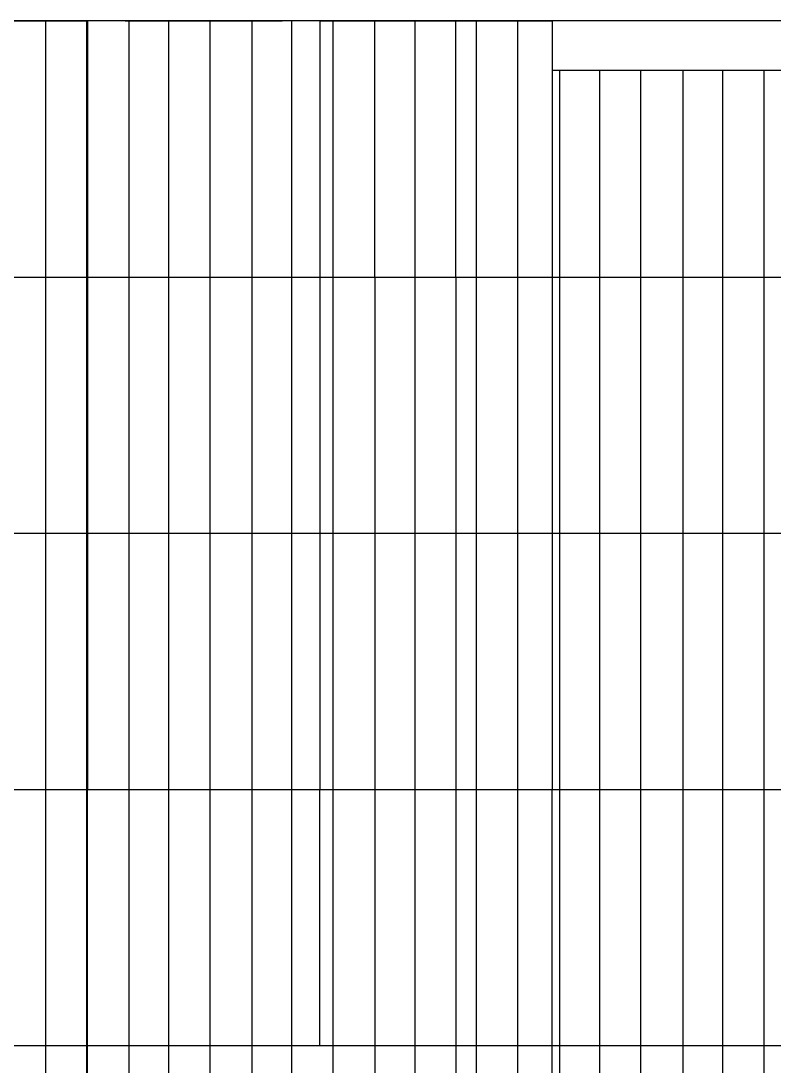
# Model space of a CAD drawing. Extents: x 0 to 304, y 106 to 158.
# Drawn here: x 208.62 to 227.59, y 131.28 to 157.6 of the extents above; entities that cross this region are included whole.
import ezdxf

# ---------------------------------------------------------------- set-up
doc = ezdxf.new("R2010")
doc.units = 0

msp = doc.modelspace()

# ---------------------------------------------------------------- linework, layer by layer
at = {"layer": 'main_merged'}
for p, q in [((211.25, 157.6, 4.8), (215.2, 157.6, 4.8)), ((211.25, 157.6, 9.6), (215.2, 157.6, 9.6)), ((211.25, 157.6, 14.4), (215.2, 157.6, 14.4)), ((205.35, 151.15, 4.8), (209.4, 151.15, 4.8)), ((205.35, 151.15, 9.6), (209.4, 151.15, 9.6)), ((205.35, 151.15, 14.4), (209.4, 151.15, 14.4)), ((217.05, 151.15, 4.8), (221.1, 151.15, 4.8)), ((217.05, 151.15, 9.6), (221.1, 151.15, 9.6)), ((217.05, 151.15, 14.4), (221.1, 151.15, 14.4)), ((205.35, 144.7, 4.8), (209.4, 144.7, 4.8)), ((205.35, 144.7, 9.6), (209.4, 144.7, 9.6)), ((205.35, 144.7, 14.4), (209.4, 144.7, 14.4)), ((217.05, 144.7, 4.8), (221.1, 144.7, 4.8)), ((217.05, 144.7, 9.6), (221.1, 144.7, 9.6)), ((217.05, 144.7, 14.4), (221.1, 144.7, 14.4)), ((205.35, 138.25, 4.8), (209.4, 138.25, 4.8)), ((205.35, 138.25, 9.6), (209.4, 138.25, 9.6)), ((205.35, 138.25, 14.4), (209.4, 138.25, 14.4)), ((217.05, 138.25, 4.8), (221.1, 138.25, 4.8)), ((217.05, 138.25, 9.6), (221.1, 138.25, 9.6)), ((217.05, 138.25, 14.4), (221.1, 138.25, 14.4)), ((205.35, 131.8, 4.8), (209.4, 131.8, 4.8)), ((205.35, 131.8, 9.6), (209.4, 131.8, 9.6)), ((205.35, 131.8, 14.4), (209.4, 131.8, 14.4)), ((217.05, 131.8, 4.8), (221.1, 131.8, 4.8)), ((217.05, 131.8, 9.6), (221.1, 131.8, 9.6)), ((217.05, 131.8, 14.4), (221.1, 131.8, 14.4))]:
    msp.add_line(p, q, dxfattribs=at)
at = {"layer": 'main_splited'}
for p, q in [((204.45, 157.6, 4.8), (210.3, 157.6, 4.8)), ((204.45, 157.6, 9.6), (210.3, 157.6, 9.6)), ((204.45, 157.6, 14.4), (210.3, 157.6, 14.4)), ((211.25, 157.6, 4.8), (210.3, 157.6, 4.8)), ((211.25, 157.6, 9.6), (210.3, 157.6, 9.6)), ((211.25, 157.6, 14.4), (210.3, 157.6, 14.4)), ((216.15, 157.6, 4.8), (215.2, 157.6, 4.8)), ((216.15, 157.6, 9.6), (215.2, 157.6, 9.6)), ((216.15, 157.6, 14.4), (215.2, 157.6, 14.4)), ((216.15, 157.6, 4.8), (222, 157.6, 4.8)), ((222, 157.6, 9.6), (216.15, 157.6, 9.6)), ((216.15, 157.6, 14.4), (222, 157.6, 14.4)), ((222, 156.359, 4.8), (227.85, 156.359, 4.8)), ((222, 156.359, 9.6), (227.85, 156.359, 9.6)), ((222, 156.359, 14.4), (227.85, 156.359, 14.4)), ((209.4, 151.15, 4.8), (210.3, 151.15, 4.8)), ((209.4, 151.15, 9.6), (210.3, 151.15, 9.6)), ((209.4, 151.15, 14.4), (210.3, 151.15, 14.4)), ((210.3, 151.15, 4.8), (216.15, 151.15, 4.8)), ((210.3, 151.15, 9.6), (216.15, 151.15, 9.6)), ((210.3, 151.15, 14.4), (216.15, 151.15, 14.4)), ((216.15, 151.15, 4.8), (217.05, 151.15, 4.8)), ((216.15, 151.15, 9.6), (217.05, 151.15, 9.6)), ((216.15, 151.15, 14.4), (217.05, 151.15, 14.4)), ((221.1, 151.15, 4.8), (222, 151.15, 4.8)), ((221.1, 151.15, 9.6), (222, 151.15, 9.6)), ((221.1, 151.15, 14.4), (222, 151.15, 14.4)), ((222, 151.15, 4.8), (227.85, 151.15, 4.8)), ((222, 151.15, 9.6), (227.85, 151.15, 9.6)), ((222, 151.15, 14.4), (227.85, 151.15, 14.4)), ((209.4, 144.7, 4.8), (210.3, 144.7, 4.8)), ((209.4, 144.7, 9.6), (210.3, 144.7, 9.6)), ((209.4, 144.7, 14.4), (210.3, 144.7, 14.4)), ((210.3, 144.7, 4.8), (216.15, 144.7, 4.8)), ((210.3, 144.7, 9.6), (216.15, 144.7, 9.6)), ((210.3, 144.7, 14.4), (216.15, 144.7, 14.4)), ((216.15, 144.7, 4.8), (217.05, 144.7, 4.8)), ((216.15, 144.7, 9.6), (217.05, 144.7, 9.6)), ((216.15, 144.7, 14.4), (217.05, 144.7, 14.4)), ((221.1, 144.7, 4.8), (222, 144.7, 4.8)), ((221.1, 144.7, 9.6), (222, 144.7, 9.6)), ((221.1, 144.7, 14.4), (222, 144.7, 14.4)), ((222, 144.7, 4.8), (227.85, 144.7, 4.8)), ((222, 144.7, 9.6), (227.85, 144.7, 9.6)), ((222, 144.7, 14.4), (227.85, 144.7, 14.4)), ((209.4, 138.25, 4.8), (210.3, 138.25, 4.8)), ((209.4, 138.25, 9.6), (210.3, 138.25, 9.6)), ((209.4, 138.25, 14.4), (210.3, 138.25, 14.4)), ((210.3, 138.25, 4.8), (216.15, 138.25, 4.8)), ((210.3, 138.25, 9.6), (216.15, 138.25, 9.6)), ((210.3, 138.25, 14.4), (216.15, 138.25, 14.4)), ((216.15, 138.25, 4.8), (217.05, 138.25, 4.8)), ((216.15, 138.25, 9.6), (217.05, 138.25, 9.6)), ((216.15, 138.25, 14.4), (217.05, 138.25, 14.4)), ((221.1, 138.25, 4.8), (222, 138.25, 4.8)), ((221.1, 138.25, 9.6), (222, 138.25, 9.6)), ((221.1, 138.25, 14.4), (222, 138.25, 14.4)), ((222, 138.25, 4.8), (227.85, 138.25, 4.8)), ((222, 138.25, 9.6), (227.85, 138.25, 9.6)), ((222, 138.25, 14.4), (227.85, 138.25, 14.4)), ((209.4, 131.8, 4.8), (210.3, 131.8, 4.8)), ((209.4, 131.8, 9.6), (210.3, 131.8, 9.6)), ((209.4, 131.8, 14.4), (210.3, 131.8, 14.4)), ((210.3, 131.8, 4.8), (216.15, 131.8, 4.8)), ((210.3, 131.8, 9.6), (216.15, 131.8, 9.6)), ((210.3, 131.8, 14.4), (216.15, 131.8, 14.4)), ((216.15, 131.8, 4.8), (217.05, 131.8, 4.8)), ((216.15, 131.8, 9.6), (217.05, 131.8, 9.6)), ((216.15, 131.8, 14.4), (217.05, 131.8, 14.4)), ((221.1, 131.8, 4.8), (222, 131.8, 4.8)), ((221.1, 131.8, 9.6), (222, 131.8, 9.6)), ((221.1, 131.8, 14.4), (222, 131.8, 14.4)), ((222, 131.8, 4.8), (227.85, 131.8, 4.8)), ((222, 131.8, 9.6), (227.85, 131.8, 9.6)), ((222, 131.8, 14.4), (227.85, 131.8, 14.4))]:
    msp.add_line(p, q, dxfattribs=at)
at = {"layer": 'RRO 200x300x6'}
for p, q in [((210.3, 157.6), (210.3, 157.6, 4.8)), ((210.3, 157.6, 4.8), (210.3, 157.6, 9.6)), ((210.3, 157.6, 9.6), (210.3, 157.6, 14.4)), ((216.15, 157.6), (216.15, 157.6, 4.8)), ((216.15, 157.6, 4.8), (216.15, 157.6, 9.6)), ((216.15, 157.6, 9.6), (216.15, 157.6, 14.4)), ((222, 157.6), (222, 157.6, 4.8)), ((222, 157.6, 4.8), (222, 157.6, 9.6)), ((222, 157.6, 9.6), (222, 157.6, 14.4)), ((222, 156.359), (222, 156.359, 4.8)), ((222, 156.359, 4.8), (222, 156.359, 9.6)), ((222, 156.359, 9.6), (222, 156.359, 14.4)), ((210.3, 151.15), (210.3, 151.15, 4.8)), ((210.3, 151.15, 4.8), (210.3, 151.15, 9.6)), ((210.3, 151.15, 9.6), (210.3, 151.15, 14.4)), ((216.15, 151.15), (216.15, 151.15, 4.8)), ((216.15, 151.15, 4.8), (216.15, 151.15, 9.6)), ((216.15, 151.15, 9.6), (216.15, 151.15, 14.4)), ((222, 151.15), (222, 151.15, 4.8)), ((222, 151.15, 4.8), (222, 151.15, 9.6)), ((222, 151.15, 9.6), (222, 151.15, 14.4)), ((210.3, 144.7), (210.3, 144.7, 4.8)), ((210.3, 144.7, 4.8), (210.3, 144.7, 9.6)), ((210.3, 144.7, 9.6), (210.3, 144.7, 14.4)), ((216.15, 144.7), (216.15, 144.7, 4.8)), ((216.15, 144.7, 4.8), (216.15, 144.7, 9.6)), ((216.15, 144.7, 9.6), (216.15, 144.7, 14.4)), ((222, 144.7), (222, 144.7, 4.8)), ((222, 144.7, 4.8), (222, 144.7, 9.6)), ((222, 144.7, 9.6), (222, 144.7, 14.4)), ((210.3, 138.25), (210.3, 138.25, 4.8)), ((210.3, 138.25, 4.8), (210.3, 138.25, 9.6)), ((210.3, 138.25, 9.6), (210.3, 138.25, 14.4)), ((216.15, 138.25), (216.15, 138.25, 4.8)), ((216.15, 138.25, 4.8), (216.15, 138.25, 9.6)), ((216.15, 138.25, 9.6), (216.15, 138.25, 14.4)), ((222, 138.25), (222, 138.25, 4.8)), ((222, 138.25, 4.8), (222, 138.25, 9.6)), ((222, 138.25, 9.6), (222, 138.25, 14.4)), ((210.3, 131.8), (210.3, 131.8, 4.8)), ((210.3, 131.8, 4.8), (210.3, 131.8, 9.6)), ((210.3, 131.8, 9.6), (210.3, 131.8, 14.4)), ((216.15, 131.8), (216.15, 131.8, 4.8)), ((216.15, 131.8, 4.8), (216.15, 131.8, 9.6)), ((216.15, 131.8, 9.6), (216.15, 131.8, 14.4)), ((222, 131.8), (222, 131.8, 4.8)), ((222, 131.8, 4.8), (222, 131.8, 9.6)), ((222, 131.8, 9.6), (222, 131.8, 14.4))]:
    msp.add_line(p, q, dxfattribs=at)
at = {"layer": 'secondary'}
for p, q in [((209.24, 157.6, 4.8), (209.24, 151.15, 4.8)), ((209.24, 157.6, 9.6), (209.24, 151.15, 9.6)), ((209.24, 157.6, 14.4), (209.24, 151.15, 14.4)), ((210.28, 157.6, 4.8), (210.28, 151.15, 4.8)), ((210.28, 157.6, 9.6), (210.28, 151.15, 9.6)), ((210.28, 157.6, 14.4), (210.28, 151.15, 14.4)), ((211.34, 157.6, 4.8), (211.34, 151.15, 4.8)), ((211.34, 157.6, 9.6), (211.34, 151.15, 9.6)), ((211.34, 157.6, 14.4), (211.34, 151.15, 14.4)), ((212.34, 157.6, 4.8), (212.34, 151.15, 4.8)), ((212.34, 157.6, 9.6), (212.34, 151.15, 9.6)), ((212.34, 157.6, 14.4), (212.34, 151.15, 14.4)), ((213.38, 157.6, 4.8), (213.38, 151.15, 4.8)), ((213.38, 157.6, 9.6), (213.38, 151.15, 9.6)), ((213.38, 157.6, 14.4), (213.38, 151.15, 14.4)), ((214.44, 157.6, 4.8), (214.44, 151.15, 4.8)), ((214.44, 157.6, 9.6), (214.44, 151.15, 9.6)), ((214.44, 157.6, 14.4), (214.44, 151.15, 14.4)), ((215.44, 157.6, 4.8), (215.44, 151.15, 4.8)), ((215.44, 157.6, 9.6), (215.44, 151.15, 9.6)), ((215.44, 157.6, 14.4), (215.44, 151.15, 14.4)), ((216.48, 157.601, 4.8), (216.48, 151.15, 4.8)), ((216.48, 157.601, 9.6), (216.48, 151.15, 9.6)), ((216.48, 157.601, 14.4), (216.48, 151.15, 14.4)), ((217.54, 151.15, 4.8), (217.54, 157.601, 4.8)), ((217.54, 151.15, 9.6), (217.54, 157.601, 9.6)), ((217.54, 151.15, 14.4), (217.54, 157.601, 14.4)), ((218.54, 157.601, 4.8), (218.54, 151.15, 4.8)), ((218.54, 157.601, 9.6), (218.54, 151.15, 9.6)), ((218.54, 157.601, 14.4), (218.54, 151.15, 14.4)), ((219.58, 151.15, 4.8), (219.58, 157.601, 4.8)), ((219.58, 151.15, 9.6), (219.58, 157.601, 9.6)), ((219.58, 151.15, 14.4), (219.58, 157.601, 14.4)), ((220.09, 157.601, 4.8), (220.09, 151.15, 4.8)), ((220.09, 157.601, 9.6), (220.09, 151.15, 9.6)), ((220.09, 157.601, 14.4), (220.09, 151.15, 14.4)), ((221.13, 157.601, 4.8), (221.13, 151.15, 4.8)), ((221.13, 157.601, 9.6), (221.13, 151.15, 9.6)), ((221.13, 157.601, 14.4), (221.13, 151.15, 14.4)), ((222.19, 156.36, 4.8), (222.19, 151.15, 4.8)), ((222.19, 156.36, 9.6), (222.19, 151.15, 9.6)), ((222.19, 156.36, 14.4), (222.19, 151.15, 14.4)), ((223.19, 156.36, 4.8), (223.19, 151.15, 4.8)), ((223.19, 156.36, 9.6), (223.19, 151.15, 9.6)), ((223.19, 156.36, 14.4), (223.19, 151.15, 14.4)), ((224.23, 156.36, 4.8), (224.23, 151.15, 4.8)), ((224.23, 156.36, 9.6), (224.23, 151.15, 9.6)), ((224.23, 156.36, 14.4), (224.23, 151.15, 14.4)), ((225.29, 156.36, 4.8), (225.29, 151.15, 4.8)), ((225.29, 156.36, 9.6), (225.29, 151.15, 9.6)), ((225.29, 156.36, 14.4), (225.29, 151.15, 14.4)), ((226.29, 156.36, 4.8), (226.29, 151.15, 4.8)), ((226.29, 156.36, 9.6), (226.29, 151.15, 9.6)), ((226.29, 156.36, 14.4), (226.29, 151.15, 14.4)), ((227.33, 156.36, 4.8), (227.33, 151.15, 4.8)), ((227.33, 156.36, 9.6), (227.33, 151.15, 9.6)), ((227.33, 156.36, 14.4), (227.33, 151.15, 14.4)), ((209.24, 151.15, 4.8), (209.24, 144.7, 4.8)), ((209.24, 151.15, 9.6), (209.24, 144.7, 9.6)), ((209.24, 151.15, 14.4), (209.24, 144.7, 14.4)), ((210.28, 151.15, 4.8), (210.28, 144.7, 4.8)), ((210.28, 151.15, 9.6), (210.28, 144.7, 9.6)), ((210.28, 151.15, 14.4), (210.28, 144.7, 14.4)), ((211.34, 151.15, 4.8), (211.34, 144.7, 4.8)), ((211.34, 151.15, 9.6), (211.34, 144.7, 9.6)), ((211.34, 151.15, 14.4), (211.34, 144.7, 14.4)), ((212.34, 151.15, 4.8), (212.34, 144.7, 4.8)), ((212.34, 151.15, 9.6), (212.34, 144.7, 9.6)), ((212.34, 151.15, 14.4), (212.34, 144.7, 14.4)), ((213.38, 151.15, 4.8), (213.38, 144.7, 4.8)), ((213.38, 151.15, 9.6), (213.38, 144.7, 9.6)), ((213.38, 151.15, 14.4), (213.38, 144.7, 14.4)), ((214.44, 151.15, 4.8), (214.44, 144.7, 4.8)), ((214.44, 151.15, 9.6), (214.44, 144.7, 9.6)), ((214.44, 151.15, 14.4), (214.44, 144.7, 14.4)), ((215.44, 151.15, 4.8), (215.44, 144.7, 4.8)), ((215.44, 151.15, 9.6), (215.44, 144.7, 9.6)), ((215.44, 151.15, 14.4), (215.44, 144.7, 14.4)), ((216.48, 151.15, 4.8), (216.48, 144.7, 4.8)), ((216.48, 151.15, 9.6), (216.48, 144.7, 9.6)), ((216.48, 151.15, 14.4), (216.48, 144.7, 14.4)), ((217.54, 151.15, 4.8), (217.54, 144.7, 4.8)), ((217.54, 151.15, 9.6), (217.54, 144.7, 9.6)), ((217.54, 151.15, 14.4), (217.54, 144.7, 14.4)), ((218.54, 151.15, 4.8), (218.54, 144.7, 4.8)), ((218.54, 151.15, 9.6), (218.54, 144.7, 9.6)), ((218.54, 151.15, 14.4), (218.54, 144.7, 14.4)), ((219.58, 151.15, 4.8), (219.58, 144.7, 4.8)), ((219.58, 151.15, 9.6), (219.58, 144.7, 9.6)), ((219.58, 151.15, 14.4), (219.58, 144.7, 14.4)), ((220.09, 151.15, 4.8), (220.09, 144.7, 4.8)), ((220.09, 151.15, 9.6), (220.09, 144.7, 9.6)), ((220.09, 151.15, 14.4), (220.09, 144.7, 14.4)), ((221.13, 151.15, 4.8), (221.13, 144.7, 4.8)), ((221.13, 151.15, 9.6), (221.13, 144.7, 9.6)), ((221.13, 151.15, 14.4), (221.13, 144.7, 14.4)), ((222.19, 151.15, 4.8), (222.19, 144.7, 4.8)), ((222.19, 151.15, 9.6), (222.19, 144.7, 9.6)), ((222.19, 151.15, 14.4), (222.19, 144.7, 14.4)), ((223.19, 151.15, 4.8), (223.19, 144.7, 4.8)), ((223.19, 151.15, 9.6), (223.19, 144.7, 9.6)), ((223.19, 151.15, 14.4), (223.19, 144.7, 14.4)), ((224.23, 151.15, 4.8), (224.23, 144.7, 4.8)), ((224.23, 151.15, 9.6), (224.23, 144.7, 9.6)), ((224.23, 151.15, 14.4), (224.23, 144.7, 14.4)), ((225.29, 151.15, 4.8), (225.29, 144.7, 4.8)), ((225.29, 151.15, 9.6), (225.29, 144.7, 9.6)), ((225.29, 151.15, 14.4), (225.29, 144.7, 14.4)), ((226.29, 151.15, 4.8), (226.29, 144.7, 4.8)), ((226.29, 151.15, 9.6), (226.29, 144.7, 9.6)), ((226.29, 151.15, 14.4), (226.29, 144.7, 14.4)), ((227.33, 151.15, 4.8), (227.33, 144.7, 4.8)), ((227.33, 151.15, 9.6), (227.33, 144.7, 9.6)), ((227.33, 151.15, 14.4), (227.33, 144.7, 14.4)), ((209.24, 144.7, 4.8), (209.24, 138.25, 4.8)), ((209.24, 144.7, 9.6), (209.24, 138.25, 9.6)), ((209.24, 144.7, 14.4), (209.24, 138.25, 14.4)), ((210.28, 144.7, 4.8), (210.28, 138.25, 4.8)), ((210.28, 144.7, 9.6), (210.28, 138.25, 9.6)), ((210.28, 144.7, 14.4), (210.28, 138.25, 14.4)), ((211.34, 144.7, 4.8), (211.34, 138.25, 4.8)), ((211.34, 144.7, 9.6), (211.34, 138.25, 9.6)), ((211.34, 144.7, 14.4), (211.34, 138.25, 14.4)), ((212.34, 144.7, 4.8), (212.34, 138.25, 4.8)), ((212.34, 144.7, 9.6), (212.34, 138.25, 9.6)), ((212.34, 144.7, 14.4), (212.34, 138.25, 14.4)), ((213.38, 144.7, 4.8), (213.38, 138.25, 4.8)), ((213.38, 144.7, 9.6), (213.38, 138.25, 9.6)), ((213.38, 144.7, 14.4), (213.38, 138.25, 14.4)), ((214.44, 144.7, 4.8), (214.44, 138.25, 4.8)), ((214.44, 144.7, 9.6), (214.44, 138.25, 9.6)), ((214.44, 144.7, 14.4), (214.44, 138.25, 14.4)), ((215.44, 144.7, 4.8), (215.44, 138.25, 4.8)), ((215.44, 144.7, 9.6), (215.44, 138.25, 9.6)), ((215.44, 144.7, 14.4), (215.44, 138.25, 14.4)), ((216.48, 144.7, 4.8), (216.48, 138.25, 4.8)), ((216.48, 144.7, 9.6), (216.48, 138.25, 9.6)), ((216.48, 144.7, 14.4), (216.48, 138.25, 14.4)), ((217.54, 144.7, 4.8), (217.54, 138.25, 4.8)), ((217.54, 144.7, 9.6), (217.54, 138.25, 9.6)), ((217.54, 144.7, 14.4), (217.54, 138.25, 14.4)), ((218.54, 144.7, 4.8), (218.54, 138.25, 4.8)), ((218.54, 144.7, 9.6), (218.54, 138.25, 9.6)), ((218.54, 144.7, 14.4), (218.54, 138.25, 14.4)), ((219.58, 144.7, 4.8), (219.58, 138.25, 4.8)), ((219.58, 144.7, 9.6), (219.58, 138.25, 9.6)), ((219.58, 144.7, 14.4), (219.58, 138.25, 14.4)), ((220.09, 144.7, 4.8), (220.09, 138.25, 4.8)), ((220.09, 144.7, 9.6), (220.09, 138.25, 9.6)), ((220.09, 144.7, 14.4), (220.09, 138.25, 14.4)), ((221.13, 144.7, 4.8), (221.13, 138.25, 4.8)), ((221.13, 144.7, 9.6), (221.13, 138.25, 9.6)), ((221.13, 144.7, 14.4), (221.13, 138.25, 14.4)), ((222.19, 144.7, 4.8), (222.19, 138.25, 4.8)), ((222.19, 144.7, 9.6), (222.19, 138.25, 9.6)), ((222.19, 144.7, 14.4), (222.19, 138.25, 14.4)), ((223.19, 144.7, 4.8), (223.19, 138.25, 4.8)), ((223.19, 144.7, 9.6), (223.19, 138.25, 9.6)), ((223.19, 144.7, 14.4), (223.19, 138.25, 14.4)), ((224.23, 144.7, 4.8), (224.23, 138.25, 4.8)), ((224.23, 144.7, 9.6), (224.23, 138.25, 9.6)), ((224.23, 144.7, 14.4), (224.23, 138.25, 14.4)), ((225.29, 144.7, 4.8), (225.29, 138.25, 4.8)), ((225.29, 144.7, 9.6), (225.29, 138.25, 9.6)), ((225.29, 144.7, 14.4), (225.29, 138.25, 14.4)), ((226.29, 144.7, 4.8), (226.29, 138.25, 4.8)), ((226.29, 144.7, 9.6), (226.29, 138.25, 9.6)), ((226.29, 144.7, 14.4), (226.29, 138.25, 14.4)), ((227.33, 144.7, 4.8), (227.33, 138.25, 4.8)), ((227.33, 144.7, 9.6), (227.33, 138.25, 9.6)), ((227.33, 144.7, 14.4), (227.33, 138.25, 14.4)), ((209.24, 138.25, 4.8), (209.24, 131.8, 4.8)), ((209.24, 138.25, 9.6), (209.24, 131.8, 9.6)), ((209.24, 138.25, 14.4), (209.24, 131.8, 14.4)), ((210.28, 138.25, 4.8), (210.28, 131.8, 4.8)), ((210.28, 138.25, 9.6), (210.28, 131.8, 9.6)), ((210.28, 138.25, 14.4), (210.28, 131.8, 14.4)), ((211.34, 138.25, 4.8), (211.34, 131.8, 4.8)), ((211.34, 138.25, 9.6), (211.34, 131.8, 9.6)), ((211.34, 138.25, 14.4), (211.34, 131.8, 14.4)), ((212.34, 138.25, 4.8), (212.34, 131.8, 4.8)), ((212.34, 138.25, 9.6), (212.34, 131.8, 9.6)), ((212.34, 138.25, 14.4), (212.34, 131.8, 14.4)), ((213.38, 138.25, 4.8), (213.38, 131.8, 4.8)), ((213.38, 138.25, 9.6), (213.38, 131.8, 9.6)), ((213.38, 138.25, 14.4), (213.38, 131.8, 14.4)), ((214.44, 138.25, 4.8), (214.44, 131.8, 4.8)), ((214.44, 138.25, 9.6), (214.44, 131.8, 9.6)), ((214.44, 138.25, 14.4), (214.44, 131.8, 14.4)), ((215.44, 138.25, 4.8), (215.44, 131.8, 4.8)), ((215.44, 138.25, 9.6), (215.44, 131.8, 9.6)), ((215.44, 138.25, 14.4), (215.44, 131.8, 14.4)), ((216.48, 138.25, 4.8), (216.48, 131.8, 4.8)), ((216.48, 138.25, 9.6), (216.48, 131.8, 9.6)), ((216.48, 138.25, 14.4), (216.48, 131.8, 14.4)), ((217.54, 138.25, 4.8), (217.54, 131.8, 4.8)), ((217.54, 138.25, 9.6), (217.54, 131.8, 9.6)), ((217.54, 138.25, 14.4), (217.54, 131.8, 14.4)), ((218.54, 138.25, 4.8), (218.54, 131.8, 4.8)), ((218.54, 138.25, 9.6), (218.54, 131.8, 9.6)), ((218.54, 138.25, 14.4), (218.54, 131.8, 14.4)), ((219.58, 138.25, 4.8), (219.58, 131.8, 4.8)), ((219.58, 138.25, 9.6), (219.58, 131.8, 9.6)), ((219.58, 138.25, 14.4), (219.58, 131.8, 14.4)), ((220.09, 138.25, 4.8), (220.09, 131.8, 4.8)), ((220.09, 138.25, 9.6), (220.09, 131.8, 9.6)), ((220.09, 138.25, 14.4), (220.09, 131.8, 14.4)), ((221.13, 138.25, 4.8), (221.13, 131.8, 4.8)), ((221.13, 138.25, 9.6), (221.13, 131.8, 9.6)), ((221.13, 138.25, 14.4), (221.13, 131.8, 14.4)), ((222.19, 138.25, 4.8), (222.19, 131.8, 4.8)), ((222.19, 138.25, 9.6), (222.19, 131.8, 9.6)), ((222.19, 138.25, 14.4), (222.19, 131.8, 14.4)), ((223.19, 138.25, 4.8), (223.19, 131.8, 4.8)), ((223.19, 138.25, 9.6), (223.19, 131.8, 9.6)), ((223.19, 138.25, 14.4), (223.19, 131.8, 14.4)), ((224.23, 138.25, 4.8), (224.23, 131.8, 4.8)), ((224.23, 138.25, 9.6), (224.23, 131.8, 9.6)), ((224.23, 138.25, 14.4), (224.23, 131.8, 14.4)), ((225.29, 138.25, 4.8), (225.29, 131.8, 4.8)), ((225.29, 138.25, 9.6), (225.29, 131.8, 9.6)), ((225.29, 138.25, 14.4), (225.29, 131.8, 14.4)), ((226.29, 138.25, 4.8), (226.29, 131.8, 4.8)), ((226.29, 138.25, 9.6), (226.29, 131.8, 9.6)), ((226.29, 138.25, 14.4), (226.29, 131.8, 14.4)), ((227.33, 138.25, 4.8), (227.33, 131.8, 4.8)), ((227.33, 138.25, 9.6), (227.33, 131.8, 9.6)), ((227.33, 138.25, 14.4), (227.33, 131.8, 14.4)), ((209.24, 131.8, 4.8), (209.24, 125.35, 4.8)), ((209.24, 131.8, 9.6), (209.24, 125.35, 9.6)), ((209.24, 131.8, 14.4), (209.24, 125.35, 14.4)), ((210.28, 131.8, 4.8), (210.28, 125.35, 4.8)), ((210.28, 131.8, 9.6), (210.28, 125.35, 9.6)), ((210.28, 131.8, 14.4), (210.28, 125.35, 14.4)), ((211.34, 131.8, 4.8), (211.34, 125.35, 4.8)), ((211.34, 131.8, 9.6), (211.34, 125.35, 9.6)), ((211.34, 131.8, 14.4), (211.34, 125.35, 14.4)), ((212.34, 131.8, 4.8), (212.34, 125.35, 4.8)), ((212.34, 131.8, 9.6), (212.34, 125.35, 9.6)), ((212.34, 131.8, 14.4), (212.34, 125.35, 14.4)), ((213.38, 131.8, 4.8), (213.38, 125.35, 4.8)), ((213.38, 131.8, 9.6), (213.38, 125.35, 9.6)), ((213.38, 131.8, 14.4), (213.38, 125.35, 14.4)), ((214.44, 131.8, 4.8), (214.44, 125.35, 4.8)), ((214.44, 131.8, 9.6), (214.44, 125.35, 9.6)), ((214.44, 131.8, 14.4), (214.44, 125.35, 14.4)), ((215.44, 131.8, 4.8), (215.44, 125.35, 4.8)), ((215.44, 131.8, 9.6), (215.44, 125.35, 9.6)), ((215.44, 131.8, 14.4), (215.44, 125.35, 14.4)), ((216.48, 131.8, 4.8), (216.48, 125.35, 4.8)), ((216.48, 131.8, 9.6), (216.48, 125.35, 9.6)), ((216.48, 131.8, 14.4), (216.48, 125.35, 14.4)), ((217.54, 131.8, 4.8), (217.54, 125.35, 4.8)), ((217.54, 131.8, 9.6), (217.54, 125.35, 9.6)), ((217.54, 131.8, 14.4), (217.54, 125.35, 14.4)), ((218.54, 131.8, 4.8), (218.54, 125.35, 4.8)), ((218.54, 131.8, 9.6), (218.54, 125.35, 9.6)), ((218.54, 131.8, 14.4), (218.54, 125.35, 14.4)), ((219.58, 131.8, 4.8), (219.58, 125.35, 4.8)), ((219.58, 131.8, 9.6), (219.58, 125.35, 9.6)), ((219.58, 131.8, 14.4), (219.58, 125.35, 14.4)), ((220.09, 131.8, 4.8), (220.09, 125.35, 4.8)), ((220.09, 131.8, 9.6), (220.09, 125.35, 9.6)), ((220.09, 131.8, 14.4), (220.09, 125.35, 14.4)), ((221.13, 131.8, 4.8), (221.13, 125.35, 4.8)), ((221.13, 131.8, 9.6), (221.13, 125.35, 9.6)), ((221.13, 131.8, 14.4), (221.13, 125.35, 14.4)), ((222.19, 131.8, 4.8), (222.19, 125.35, 4.8)), ((222.19, 131.8, 9.6), (222.19, 125.35, 9.6)), ((222.19, 131.8, 14.4), (222.19, 125.35, 14.4)), ((223.19, 131.8, 4.8), (223.19, 125.35, 4.8)), ((223.19, 131.8, 9.6), (223.19, 125.35, 9.6)), ((223.19, 131.8, 14.4), (223.19, 125.35, 14.4)), ((224.23, 131.8, 4.8), (224.23, 125.35, 4.8)), ((224.23, 131.8, 9.6), (224.23, 125.35, 9.6)), ((224.23, 131.8, 14.4), (224.23, 125.35, 14.4)), ((225.29, 131.8, 4.8), (225.29, 125.35, 4.8)), ((225.29, 131.8, 9.6), (225.29, 125.35, 9.6)), ((225.29, 131.8, 14.4), (225.29, 125.35, 14.4)), ((226.29, 131.8, 4.8), (226.29, 125.35, 4.8)), ((226.29, 131.8, 9.6), (226.29, 125.35, 9.6)), ((226.29, 131.8, 14.4), (226.29, 125.35, 14.4)), ((227.33, 131.8, 4.8), (227.33, 125.35, 4.8)), ((227.33, 131.8, 9.6), (227.33, 125.35, 9.6)), ((227.33, 131.8, 14.4), (227.33, 125.35, 14.4))]:
    msp.add_line(p, q, dxfattribs=at)
at = {"layer": 'shell'}
for points in [[(0.15, 106, 4.8), (303.525, 106, 4.8), (303.525, 157.6, 4.8), (0.15, 157.6, 4.8)], [(0.15, 106, 9.6), (303.525, 106, 9.6), (303.525, 157.6, 9.6), (0.15, 157.6, 9.6)], [(0.15, 106, 14.4), (303.525, 106, 14.4), (303.525, 157.6, 14.4), (0.15, 157.6, 14.4)]]:
    msp.add_3dface(points, dxfattribs=at)
at = {"layer": 'stabilization'}
for p, q in [((210.3, 157.6, 4.8), (210.3, 151.15, 4.8)), ((210.3, 157.6, 9.6), (210.3, 151.15, 9.6)), ((210.3, 157.6, 14.4), (210.3, 151.15, 14.4)), ((216.15, 157.6, 4.8), (216.15, 151.15, 4.8)), ((216.15, 157.6, 9.6), (216.15, 151.15, 9.6)), ((216.15, 157.6, 14.4), (216.15, 151.15, 14.4)), ((222, 157.6, 4.8), (222, 156.359, 4.8)), ((222, 157.6, 9.6), (222, 156.359, 9.6)), ((222, 157.6, 14.4), (222, 156.359, 14.4)), ((222, 156.359, 4.8), (222, 151.15, 4.8)), ((222, 156.359, 9.6), (222, 151.15, 9.6)), ((222, 156.359, 14.4), (222, 151.15, 14.4)), ((210.3, 151.15, 4.8), (210.3, 144.7, 4.8)), ((210.3, 151.15, 9.6), (210.3, 144.7, 9.6)), ((210.3, 151.15, 14.4), (210.3, 144.7, 14.4)), ((216.15, 151.15, 4.8), (216.15, 144.7, 4.8)), ((216.15, 151.15, 9.6), (216.15, 144.7, 9.6)), ((216.15, 151.15, 14.4), (216.15, 144.7, 14.4)), ((222, 151.15, 4.8), (222, 144.7, 4.8)), ((222, 151.15, 9.6), (222, 144.7, 9.6)), ((222, 151.15, 14.4), (222, 144.7, 14.4)), ((210.3, 144.7, 4.8), (210.3, 138.25, 4.8)), ((210.3, 144.7, 9.6), (210.3, 138.25, 9.6)), ((210.3, 144.7, 14.4), (210.3, 138.25, 14.4)), ((216.15, 144.7, 4.8), (216.15, 138.25, 4.8)), ((216.15, 144.7, 9.6), (216.15, 138.25, 9.6)), ((216.15, 144.7, 14.4), (216.15, 138.25, 14.4)), ((222, 144.7, 4.8), (222, 138.25, 4.8)), ((222, 144.7, 9.6), (222, 138.25, 9.6)), ((222, 144.7, 14.4), (222, 138.25, 14.4)), ((216.15, 131.8, 4.8), (216.15, 138.25, 4.8)), ((216.15, 131.8, 9.6), (216.15, 138.25, 9.6)), ((216.15, 131.8, 14.4), (216.15, 138.25, 14.4)), ((210.3, 125.35, 4.8), (210.3, 131.8, 4.8)), ((210.3, 125.35, 9.6), (210.3, 131.8, 9.6)), ((210.3, 125.35, 14.4), (210.3, 131.8, 14.4)), ((222, 125.35, 4.8), (222, 131.8, 4.8)), ((222, 125.35, 9.6), (222, 131.8, 9.6)), ((222, 125.35, 14.4), (222, 131.8, 14.4))]:
    msp.add_line(p, q, dxfattribs=at)
at = {"layer": 'stabilization_double'}
for p, q in [((210.3, 131.8, 4.8), (210.3, 138.25, 4.8)), ((210.3, 131.8, 9.6), (210.3, 138.25, 9.6)), ((210.3, 131.8, 14.4), (210.3, 138.25, 14.4)), ((222, 131.8, 4.8), (222, 138.25, 4.8)), ((222, 131.8, 9.6), (222, 138.25, 9.6)), ((222, 131.8, 14.4), (222, 138.25, 14.4))]:
    msp.add_line(p, q, dxfattribs=at)

doc.saveas('drawing.dxf')
